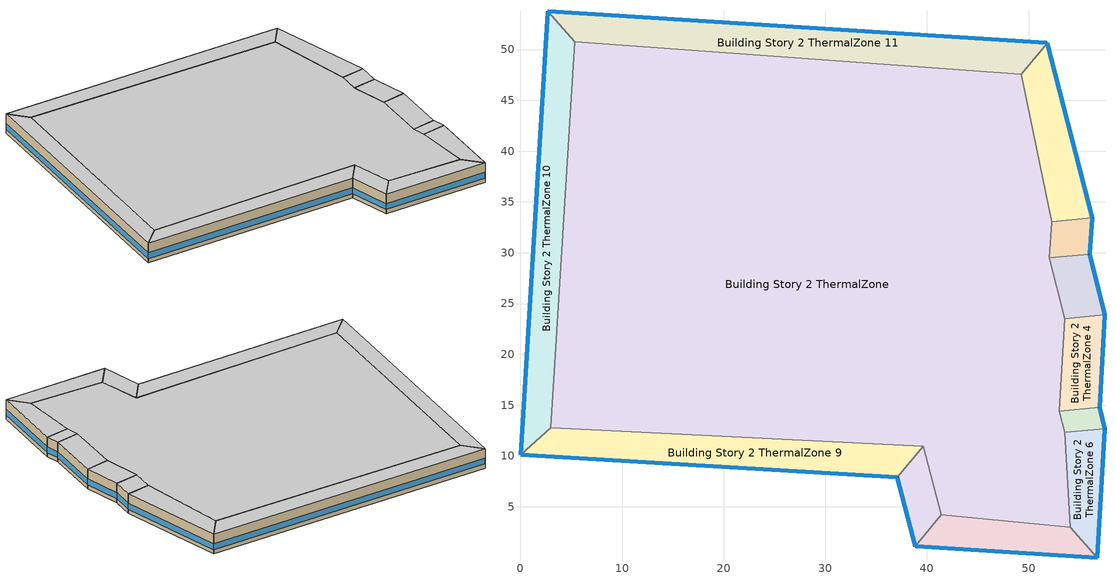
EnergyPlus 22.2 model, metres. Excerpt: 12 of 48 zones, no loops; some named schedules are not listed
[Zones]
Building Story 2 ThermalZone
 floor adiabatic (Typical Interior Ceiling): 49.28,47.56 52.29,33.07 52.03,29.52 53.54,23.5 53.04,14.41 53.54,12.31 54.12,2.99 41.4,4.2 39.64,10.97 2.99,12.76 5.33,50.75 z3.6
 wall adiabatic (Typical Interior Wall): 52.29,33.07 49.28,47.56 5.33,50.75 2.99,12.76 39.64,10.97 41.4,4.2 54.12,2.99 53.54,12.31 53.04,14.41 53.54,23.5 52.03,29.52 52.29,33.07 z3.6:7.2
 ceiling adiabatic (Typical Interior Floor): 5.33,50.75 2.99,12.76 39.64,10.97 41.4,4.2 54.12,2.99 53.54,12.31 53.04,14.41 53.54,23.5 52.03,29.52 52.29,33.07 49.28,47.56 z7.2
Building Story 2 ThermalZone 1
 floor adiabatic (Typical Interior Ceiling): 51.83,50.64 56.27,33.43 52.29,33.07 49.28,47.56 z3.6
 wall outside (Typical Insulated Steel Framed Exterior Wall R-12.99): 56.27,33.43 51.83,50.64 z3.6:7.2
 wall adiabatic (Typical Interior Wall): 51.83,50.64 49.28,47.56 52.29,33.07 56.27,33.43 z3.6:7.2
 window (U 0.55 SHGC 0.25): 56.26,33.45 51.84,50.62 z4.36:5.45
 ceiling adiabatic (Typical Interior Floor): 49.28,47.56 52.29,33.07 56.27,33.43 51.83,50.64 z7.2
Building Story 2 ThermalZone 10
 floor adiabatic (Typical Interior Floor): 0,10.11 2.68,53.75 5.33,50.75 2.99,12.76 z3.6
 wall outside (Typical Insulated Steel Framed Exterior Wall R-12.99): 2.68,53.75 0,10.11 z3.6:7.2
 wall adiabatic (Typical Interior Wall): 0,10.11 2.99,12.76 5.33,50.75 2.68,53.75 z3.6:7.2
 window (U 0.55 SHGC 0.25): 2.68,53.73 0,10.13 z4.36:5.44
 ceiling adiabatic (Typical Interior Ceiling): 2.99,12.76 5.33,50.75 2.68,53.75 0,10.11 z7.2
Building Story 2 ThermalZone 11
 floor adiabatic (Typical Interior Floor): 2.68,53.75 51.83,50.64 49.28,47.56 5.33,50.75 z3.6
 wall outside (Typical Insulated Steel Framed Exterior Wall R-12.99): 51.83,50.64 2.68,53.75 z3.6:7.2
 wall adiabatic (Typical Interior Wall): 2.68,53.75 5.33,50.75 49.28,47.56 51.83,50.64 z3.6:7.2
 window (U 0.55 SHGC 0.25): 51.81,50.65 2.7,53.75 z4.36:5.44
 ceiling adiabatic (Typical Interior Ceiling): 5.33,50.75 49.28,47.56 51.83,50.64 2.68,53.75 z7.2
Building Story 2 ThermalZone 2
 floor adiabatic (Typical Interior Ceiling): 56.27,33.43 56.02,29.88 52.03,29.52 52.29,33.07 z3.6
 wall outside (Typical Insulated Steel Framed Exterior Wall R-12.99): 56.02,29.88 56.27,33.43 z3.6:7.2
 wall adiabatic (Typical Interior Wall): 56.27,33.43 52.29,33.07 52.03,29.52 56.02,29.88 z3.6:7.2
 window (U 0.55 SHGC 0.25): 56.02,29.9 56.27,33.4 z4.36:5.46
 ceiling adiabatic (Typical Interior Ceiling): 52.29,33.07 52.03,29.52 56.02,29.88 56.27,33.43 z7.2
Building Story 2 ThermalZone 3
 floor adiabatic (Typical Interior Floor): 56.02,29.88 57.53,23.88 53.54,23.5 52.03,29.52 z3.6
 wall outside (Typical Insulated Steel Framed Exterior Wall R-12.99): 57.53,23.88 56.02,29.88 z3.6:7.2
 wall adiabatic (Typical Interior Wall): 56.02,29.88 52.03,29.52 53.54,23.5 57.53,23.88 z3.6:7.2
 window (U 0.55 SHGC 0.25): 57.52,23.9 56.03,29.85 z4.36:5.45
 ceiling adiabatic (Typical Interior Ceiling): 52.03,29.52 53.54,23.5 57.53,23.88 56.02,29.88 z7.2
Building Story 2 ThermalZone 4
 floor adiabatic (Typical Interior Floor): 57.53,23.88 57.02,14.77 53.04,14.41 53.54,23.5 z3.6
 wall outside (Typical Insulated Steel Framed Exterior Wall R-12.99): 57.02,14.77 57.53,23.88 z3.6:7.2
 wall adiabatic (Typical Interior Wall): 57.53,23.88 53.54,23.5 53.04,14.41 57.02,14.77 z3.6:7.2
 window (U 0.55 SHGC 0.25): 57.03,14.8 57.52,23.85 z4.36:5.45
 ceiling adiabatic (Typical Interior Ceiling): 53.54,23.5 53.04,14.41 57.02,14.77 57.53,23.88 z7.2
Building Story 2 ThermalZone 5
 floor adiabatic (Typical Interior Floor): 57.02,14.77 57.53,12.66 53.54,12.31 53.04,14.41 z3.6
 wall outside (Typical Insulated Steel Framed Exterior Wall R-12.99): 57.53,12.66 57.02,14.77 z3.6:7.2
 wall adiabatic (Typical Interior Wall): 57.02,14.77 53.04,14.41 53.54,12.31 57.53,12.66 z3.6:7.2
 window (U 0.55 SHGC 0.25): 57.52,12.69 57.03,14.75 z4.36:5.47
 ceiling adiabatic (Typical Interior Ceiling): 53.04,14.41 53.54,12.31 57.53,12.66 57.02,14.77 z7.2
Building Story 2 ThermalZone 6
 floor adiabatic (Typical Interior Floor): 57.53,12.66 56.77,0 54.12,2.99 53.54,12.31 z3.6
 wall outside (Typical Insulated Steel Framed Exterior Wall R-12.99): 56.77,0 57.53,12.66 z3.6:7.2
 wall adiabatic (Typical Interior Wall): 57.53,12.66 53.54,12.31 54.12,2.99 56.77,0 z3.6:7.2
 window (U 0.55 SHGC 0.25): 56.77,0.03 57.52,12.64 z4.36:5.45
 ceiling adiabatic (Typical Interior Ceiling): 53.54,12.31 54.12,2.99 56.77,0 57.53,12.66 z7.2
Building Story 2 ThermalZone 7
 floor adiabatic (Typical Interior Floor): 56.77,0 38.85,1.11 41.4,4.2 54.12,2.99 z3.6
 wall outside (Typical Insulated Steel Framed Exterior Wall R-12.99): 38.85,1.11 56.77,0 z3.6:7.2
 wall adiabatic (Typical Interior Wall): 56.77,0 54.12,2.99 41.4,4.2 38.85,1.11 z3.6:7.2
 window (U 0.55 SHGC 0.25): 38.88,1.11 56.75,0 z4.36:5.45
 ceiling adiabatic (Typical Interior Ceiling): 54.12,2.99 41.4,4.2 38.85,1.11 56.77,0 z7.2
Building Story 2 ThermalZone 8
 floor adiabatic (Typical Interior Floor): 38.85,1.11 37.09,7.89 39.64,10.97 41.4,4.2 z3.6
 wall outside (Typical Insulated Steel Framed Exterior Wall R-12.99): 37.09,7.89 38.85,1.11 z3.6:7.2
 wall adiabatic (Typical Interior Wall): 38.85,1.11 41.4,4.2 39.64,10.97 37.09,7.89 z3.6:7.2
 window (U 0.55 SHGC 0.25): 37.1,7.86 38.85,1.14 z4.36:5.45
 ceiling adiabatic (Typical Interior Ceiling): 41.4,4.2 39.64,10.97 37.09,7.89 38.85,1.11 z7.2
Building Story 2 ThermalZone 9
 floor adiabatic (Typical Interior Floor): 37.09,7.89 0,10.11 2.99,12.76 39.64,10.97 z3.6
 wall outside (Typical Insulated Steel Framed Exterior Wall R-12.99): 0,10.11 37.09,7.89 z3.6:7.2
 wall adiabatic (Typical Interior Wall): 37.09,7.89 39.64,10.97 2.99,12.76 0,10.11 z3.6:7.2
 window (U 0.55 SHGC 0.25): 0.03,10.1 37.07,7.89 z4.36:5.44
 ceiling adiabatic (Typical Interior Ceiling): 39.64,10.97 2.99,12.76 0,10.11 37.09,7.89 z7.2
[Building]
bld_2: Terrain=City
[Site:Location]
Jack Northrop Fld H_CA_USA: Latitude {deg}=41.313; Longitude {deg}=-105.585; Time Zone {hr}=-8; Elevation {m}=21
[Site:GroundTemperature:FCfactorMethod]
January Ground Temperature {C}=18.8; February Ground Temperature {C}=14.3; March Ground Temperature {C}=13.6; April Ground Temperature {C}=13.2; May Ground Temperature {C}=13.3; June Ground Temperature {C}=12.6; July Ground Temperature {C}=15.3; August Ground Temperature {C}=15.6; September Ground Temperature {C}=17.7; October Ground Temperature {C}=19.4; November Ground Temperature {C}=19.7; December Ground Temperature {C}=18.5
[Site:WaterMainsTemperature]
Calculation Method=Correlation; Annual Average Outdoor Air Temperature {C}=8.96667; Maximum Difference In Monthly Average Outdoor Air Temperatures {deltaC}=26.2
[SizingPeriod:DesignDay] Day of Month=21; Dry-Bulb Temperature Range Modifier Type=DefaultMultipliers; Humidity Condition Type=Wetbulb; Barometric Pressure {Pa}=98769; Rain Indicator=No; Snow Indicator=No; Daylight Saving Time Indicator=No; Begin Environment Reset Mode=FullResetAtBeginEnvironment
Name | Month | Day Type | Maximum Dry-Bulb Temperature {C} | Daily Dry-Bulb Temperature Range {deltaC} | Wetbulb or DewPoint at Maximum Dry-Bulb {C} | Wind Speed {m/s} | Wind Direction {deg} | Solar Model Indicator | ASHRAE Clear Sky Optical Depth for Beam Irradiance (taub) | ASHRAE Clear Sky Optical Depth for Diffuse Irradiance (taud) | Sky Clearness
Buffalo Niagara Intl Ap Ann Clg .4% Condns DB=>MWB 1 | 7 | SummerDesignDay | 30.3 | 9.3 | 21.8 | 5.7 | 240 | ASHRAETau | 0.462 | 2.001
Buffalo Niagara Intl Ap Ann Clg .4% Condns WB=>MDB 1 | 7 | SummerDesignDay | 27.8 | 9.3 | 23.8 | 5.7 | 240 | ASHRAETau | 0.462 | 2.001
Buffalo Niagara Intl Ap Ann Htg 99.6% Condns DB 1 | 1 | WinterDesignDay | -16.3 | 0 | -16.3 | 5.1 | 270 | ASHRAEClearSky |  |  | 0
[Material] Thermal Absorptance=0.9; Solar Absorptance=0.7
Name | Roughness | Thickness {m} | Conductivity {W/m-K} | Density {kg/m3} | Specific Heat {J/kg-K} | Visible Absorptance
100mm Normalweight concrete floor | MediumRough | 0.1016 | 2.31045 | 2322 | 832.557 | 0.7
25mm Stucco | Smooth | 0.0254 | 0.72 | 1856 | 840 | 0.7
5/8 in. Gypsum Board | MediumSmooth | 0.0159 | 0.16 | 800 | 1090 | 0.7
G01 13mm gypsum board | Smooth | 0.0127 | 0.160031 | 800.001 | 1090.73 | 0.5
Std Wood 6inch 1; Std Wood 6inch 2 | MediumSmooth | 0.15 | 0.12 | 540 | 1210 | 0.7
[Material:NoMass] Roughness=Smooth; Thermal Absorptance=0.9; Solar Absorptance=0.7
Name | Thermal Resistance {m2-K/W} | Visible Absorptance
CP02 CARPET PAD | 0.21648 | 0.8
Typical Insulation R-10.81 | 1.90342 | 0.7
[WindowMaterial:Gas]
Gap_1_W_0_0032: Gas Type=Air; Thickness {m}=0.0032
[WindowMaterial:Glazing] Optical Data Type=SpectralAverage; Infrared Transmittance at Normal Incidence=0; Back Side Infrared Hemispherical Emissivity=0.84; Conductivity {W/m-K}=1; Dirt Correction Factor for Solar and Visible Transmittance=1; Solar Diffusing=No
Name | Thickness {m} | Solar Transmittance at Normal Incidence | Front Side Solar Reflectance at Normal Incidence | Back Side Solar Reflectance at Normal Incidence | Visible Transmittance at Normal Incidence | Front Side Visible Reflectance at Normal Incidence | Back Side Visible Reflectance at Normal Incidence | Front Side Infrared Hemispherical Emissivity
Glass_2022F_LayerAvg | 0.0039 | 0.355897 | 0.394095 | 0.265645 | 0.677694 | 0.042734 | 0.05547 | 0.046
Glass_2175_LayerAvg | 0.0086 | 0.167758 | 0.217606 | 0.437978 | 0.416044 | 0.078729 | 0.10654 | 0.84
[Construction]
InteriorFurnishings 1: Std Wood 6inch 1
InteriorFurnishings 2: Std Wood 6inch 2
Typical Insulated Steel Framed Exterior Wall R-12.99: 25mm Stucco, 5/8 in. Gypsum Board, Typical Insulation R-10.81, 5/8 in. Gypsum Board
Typical Interior Ceiling: CP02 CARPET PAD, 100mm Normalweight concrete floor
Typical Interior Floor: 100mm Normalweight concrete floor, CP02 CARPET PAD
Typical Interior Wall: G01 13mm gypsum board, G01 13mm gypsum board
U 0.55 SHGC 0.25: Glass_2175_LayerAvg, Gap_1_W_0_0032, Glass_2022F_LayerAvg
[Zone] Multiplier=1; Part of Total Floor Area=Yes
Building Story 2 ThermalZone; Building Story 2 ThermalZone 1; Building Story 2 ThermalZone 10; Building Story 2 ThermalZone 11; Building Story 2 ThermalZone 2; Building Story 2 ThermalZone 3; Building Story 2 ThermalZone 4; Building Story 2 ThermalZone 5; Building Story 2 ThermalZone 6; Building Story 2 ThermalZone 7; Building Story 2 ThermalZone 8; Building Story 2 ThermalZone 9
[Space] Space Type=Story Mid Blended Space Type
Name | Zone
Building Story 2 Space | Building Story 2 ThermalZone
Building Story 2 Space 1 | Building Story 2 ThermalZone 1
Building Story 2 Space 10 | Building Story 2 ThermalZone 10
Building Story 2 Space 11 | Building Story 2 ThermalZone 11
Building Story 2 Space 2 | Building Story 2 ThermalZone 2
Building Story 2 Space 3 | Building Story 2 ThermalZone 3
Building Story 2 Space 4 | Building Story 2 ThermalZone 4
Building Story 2 Space 5 | Building Story 2 ThermalZone 5
Building Story 2 Space 6 | Building Story 2 ThermalZone 6
Building Story 2 Space 7 | Building Story 2 ThermalZone 7
Building Story 2 Space 8 | Building Story 2 ThermalZone 8
Building Story 2 Space 9 | Building Story 2 ThermalZone 9
[SpaceList]
Story Mid Blended Space Type: Building Story 2 Space 11, Building Story 2 Space, Building Story 2 Space 1, Building Story 2 Space 2, Building Story 2 Space 3, Building Story 2 Space 5, Building Story 2 Space 4, Building Story 2 Space 6, Building Story 2 Space 7, Building Story 2 Space 8, Building Story 2 Space 9, Building Story 2 Space 10
[InternalMass]
Name | Construction | Zone or ZoneList | Space or SpaceList | Surface Area {m2}
Building Story 2 Space 11 SecondarySchool Classroom A  - Story Mid Mass; Building Story 2 Space 11 SecondarySchool Classroom C  - Story Mid Mass | InteriorFurnishings 1 | Building Story 2 ThermalZone 11 | Building Story 2 Space 11 | 60.3649
Building Story 2 Space SecondarySchool Classroom A  - Story Mid Mass; Building Story 2 Space SecondarySchool Classroom C  - Story Mid Mass | InteriorFurnishings 1 | Building Story 2 ThermalZone | Building Story 2 Space | 809.228
Building Story 2 Space 1 SecondarySchool Classroom A  - Story Mid Mass; Building Story 2 Space 1 SecondarySchool Classroom C  - Story Mid Mass | InteriorFurnishings 1 | Building Story 2 ThermalZone 1 | Building Story 2 Space 1 | 24.8406
Building Story 2 Space 2 SecondarySchool Classroom A  - Story Mid Mass; Building Story 2 Space 2 SecondarySchool Classroom C  - Story Mid Mass | InteriorFurnishings 1 | Building Story 2 ThermalZone 2 | Building Story 2 Space 2 | 5.99536
Building Story 2 Space 3 SecondarySchool Classroom A  - Story Mid Mass; Building Story 2 Space 3 SecondarySchool Classroom C  - Story Mid Mass | InteriorFurnishings 1 | Building Story 2 ThermalZone 3 | Building Story 2 Space 3 | 10.4591
Building Story 2 Space 5 SecondarySchool Classroom A  - Story Mid Mass; Building Story 2 Space 5 SecondarySchool Classroom C  - Story Mid Mass | InteriorFurnishings 1 | Building Story 2 ThermalZone 5 | Building Story 2 Space 5 | 3.65718
Building Story 2 Space 4 SecondarySchool Classroom A  - Story Mid Mass; Building Story 2 Space 4 SecondarySchool Classroom C  - Story Mid Mass | InteriorFurnishings 1 | Building Story 2 ThermalZone 4 | Building Story 2 Space 4 | 15.3829
Building Story 2 Space 6 SecondarySchool Classroom A  - Story Mid Mass; Building Story 2 Space 6 SecondarySchool Classroom C  - Story Mid Mass | InteriorFurnishings 1 | Building Story 2 ThermalZone 6 | Building Story 2 Space 6 | 15.6153
Building Story 2 Space 7 SecondarySchool Classroom A  - Story Mid Mass; Building Story 2 Space 7 SecondarySchool Classroom C  - Story Mid Mass | InteriorFurnishings 1 | Building Story 2 ThermalZone 7 | Building Story 2 Space 7 | 19.8603
Building Story 2 Space 8 SecondarySchool Classroom A  - Story Mid Mass; Building Story 2 Space 8 SecondarySchool Classroom C  - Story Mid Mass | InteriorFurnishings 1 | Building Story 2 ThermalZone 8 | Building Story 2 Space 8 | 9.67434
Building Story 2 Space 9 SecondarySchool Classroom A  - Story Mid Mass; Building Story 2 Space 9 SecondarySchool Classroom C  - Story Mid Mass | InteriorFurnishings 1 | Building Story 2 ThermalZone 9 | Building Story 2 Space 9 | 47.5441
Building Story 2 Space 10 SecondarySchool Classroom A  - Story Mid Mass; Building Story 2 Space 10 SecondarySchool Classroom C  - Story Mid Mass | InteriorFurnishings 1 | Building Story 2 ThermalZone 10 | Building Story 2 Space 10 | 49.3373
Building Story 2 Space 11 SecondarySchool Classroom A end_a - Story Mid Mass; Building Story 2 Space 11 SecondarySchool Classroom C end_a - Story Mid Mass | InteriorFurnishings 1 | Building Story 2 ThermalZone 11 | Building Story 2 Space 11 | 6.1784
Building Story 2 Space SecondarySchool Classroom A end_a - Story Mid Mass; Building Story 2 Space SecondarySchool Classroom C end_a - Story Mid Mass | InteriorFurnishings 1 | Building Story 2 ThermalZone | Building Story 2 Space | 82.8252
Building Story 2 Space 1 SecondarySchool Classroom A end_a - Story Mid Mass; Building Story 2 Space 1 SecondarySchool Classroom C end_a - Story Mid Mass | InteriorFurnishings 1 | Building Story 2 ThermalZone 1 | Building Story 2 Space 1 | 2.54245
Building Story 2 Space 2 SecondarySchool Classroom A end_a - Story Mid Mass; Building Story 2 Space 2 SecondarySchool Classroom C end_a - Story Mid Mass | InteriorFurnishings 1 | Building Story 2 ThermalZone 2 | Building Story 2 Space 2 | 0.61363
Building Story 2 Space 3 SecondarySchool Classroom A end_a - Story Mid Mass; Building Story 2 Space 3 SecondarySchool Classroom C end_a - Story Mid Mass | InteriorFurnishings 1 | Building Story 2 ThermalZone 3 | Building Story 2 Space 3 | 1.0705
Building Story 2 Space 5 SecondarySchool Classroom A end_a - Story Mid Mass; Building Story 2 Space 5 SecondarySchool Classroom C end_a - Story Mid Mass | InteriorFurnishings 1 | Building Story 2 ThermalZone 5 | Building Story 2 Space 5 | 0.374316
Building Story 2 Space 4 SecondarySchool Classroom A end_a - Story Mid Mass; Building Story 2 Space 4 SecondarySchool Classroom C end_a - Story Mid Mass | InteriorFurnishings 1 | Building Story 2 ThermalZone 4 | Building Story 2 Space 4 | 1.57446
Building Story 2 Space 6 SecondarySchool Classroom A end_a - Story Mid Mass; Building Story 2 Space 6 SecondarySchool Classroom C end_a - Story Mid Mass | InteriorFurnishings 1 | Building Story 2 ThermalZone 6 | Building Story 2 Space 6 | 1.59824
Building Story 2 Space 7 SecondarySchool Classroom A end_a - Story Mid Mass; Building Story 2 Space 7 SecondarySchool Classroom C end_a - Story Mid Mass | InteriorFurnishings 1 | Building Story 2 ThermalZone 7 | Building Story 2 Space 7 | 2.03272
Building Story 2 Space 8 SecondarySchool Classroom A end_a - Story Mid Mass; Building Story 2 Space 8 SecondarySchool Classroom C end_a - Story Mid Mass | InteriorFurnishings 1 | Building Story 2 ThermalZone 8 | Building Story 2 Space 8 | 0.990178
Building Story 2 Space 9 SecondarySchool Classroom A end_a - Story Mid Mass; Building Story 2 Space 9 SecondarySchool Classroom C end_a - Story Mid Mass | InteriorFurnishings 1 | Building Story 2 ThermalZone 9 | Building Story 2 Space 9 | 4.86618
Building Story 2 Space 10 SecondarySchool Classroom A end_a - Story Mid Mass; Building Story 2 Space 10 SecondarySchool Classroom C end_a - Story Mid Mass | InteriorFurnishings 1 | Building Story 2 ThermalZone 10 | Building Story 2 Space 10 | 5.04971
Building Story 2 Space 11 SecondarySchool Corridor B  - Story Mid Mass | InteriorFurnishings 1 | Building Story 2 ThermalZone 11 | Building Story 2 Space 11 | 85.1182
Building Story 2 Space SecondarySchool Corridor B  - Story Mid Mass | InteriorFurnishings 1 | Building Story 2 ThermalZone | Building Story 2 Space | 1141.06
Building Story 2 Space 1 SecondarySchool Corridor B  - Story Mid Mass | InteriorFurnishings 1 | Building Story 2 ThermalZone 1 | Building Story 2 Space 1 | 35.0267
Building Story 2 Space 2 SecondarySchool Corridor B  - Story Mid Mass | InteriorFurnishings 1 | Building Story 2 ThermalZone 2 | Building Story 2 Space 2 | 8.45383
Building Story 2 Space 3 SecondarySchool Corridor B  - Story Mid Mass | InteriorFurnishings 1 | Building Story 2 ThermalZone 3 | Building Story 2 Space 3 | 14.748
Building Story 2 Space 5 SecondarySchool Corridor B  - Story Mid Mass | InteriorFurnishings 1 | Building Story 2 ThermalZone 5 | Building Story 2 Space 5 | 5.15685
Building Story 2 Space 4 SecondarySchool Corridor B  - Story Mid Mass | InteriorFurnishings 1 | Building Story 2 ThermalZone 4 | Building Story 2 Space 4 | 21.6909
Building Story 2 Space 6 SecondarySchool Corridor B  - Story Mid Mass | InteriorFurnishings 1 | Building Story 2 ThermalZone 6 | Building Story 2 Space 6 | 22.0186
Building Story 2 Space 7 SecondarySchool Corridor B  - Story Mid Mass | InteriorFurnishings 1 | Building Story 2 ThermalZone 7 | Building Story 2 Space 7 | 28.0042
Building Story 2 Space 8 SecondarySchool Corridor B  - Story Mid Mass | InteriorFurnishings 1 | Building Story 2 ThermalZone 8 | Building Story 2 Space 8 | 13.6414
Building Story 2 Space 9 SecondarySchool Corridor B  - Story Mid Mass | InteriorFurnishings 1 | Building Story 2 ThermalZone 9 | Building Story 2 Space 9 | 67.0401
Building Story 2 Space 10 SecondarySchool Corridor B  - Story Mid Mass | InteriorFurnishings 1 | Building Story 2 ThermalZone 10 | Building Story 2 Space 10 | 69.5686
Building Story 2 Space 11 SecondarySchool Corridor B end_a - Story Mid Mass | InteriorFurnishings 1 | Building Story 2 ThermalZone 11 | Building Story 2 Space 11 | 8.71193
Building Story 2 Space SecondarySchool Corridor B end_a - Story Mid Mass | InteriorFurnishings 1 | Building Story 2 ThermalZone | Building Story 2 Space | 116.789
Building Story 2 Space 1 SecondarySchool Corridor B end_a - Story Mid Mass | InteriorFurnishings 1 | Building Story 2 ThermalZone 1 | Building Story 2 Space 1 | 3.58502
Building Story 2 Space 2 SecondarySchool Corridor B end_a - Story Mid Mass | InteriorFurnishings 1 | Building Story 2 ThermalZone 2 | Building Story 2 Space 2 | 0.865257
Building Story 2 Space 3 SecondarySchool Corridor B end_a - Story Mid Mass | InteriorFurnishings 1 | Building Story 2 ThermalZone 3 | Building Story 2 Space 3 | 1.50947
Building Story 2 Space 5 SecondarySchool Corridor B end_a - Story Mid Mass | InteriorFurnishings 1 | Building Story 2 ThermalZone 5 | Building Story 2 Space 5 | 0.527809
Building Story 2 Space 4 SecondarySchool Corridor B end_a - Story Mid Mass | InteriorFurnishings 1 | Building Story 2 ThermalZone 4 | Building Story 2 Space 4 | 2.22008
Building Story 2 Space 6 SecondarySchool Corridor B end_a - Story Mid Mass | InteriorFurnishings 1 | Building Story 2 ThermalZone 6 | Building Story 2 Space 6 | 2.25362
Building Story 2 Space 7 SecondarySchool Corridor B end_a - Story Mid Mass | InteriorFurnishings 1 | Building Story 2 ThermalZone 7 | Building Story 2 Space 7 | 2.86626
Building Story 2 Space 8 SecondarySchool Corridor B end_a - Story Mid Mass | InteriorFurnishings 1 | Building Story 2 ThermalZone 8 | Building Story 2 Space 8 | 1.39621
Building Story 2 Space 9 SecondarySchool Corridor B end_a - Story Mid Mass | InteriorFurnishings 1 | Building Story 2 ThermalZone 9 | Building Story 2 Space 9 | 6.86162
Building Story 2 Space 10 SecondarySchool Corridor B end_a - Story Mid Mass | InteriorFurnishings 1 | Building Story 2 ThermalZone 10 | Building Story 2 Space 10 | 7.12041
Building Story 2 Space 11 SecondarySchool Gym A  - Story Mid Mass; Building Story 2 Space 11 SecondarySchool Gym C  - Story Mid Mass | InteriorFurnishings 1 | Building Story 2 ThermalZone 11 | Building Story 2 Space 11 | 3.89307
Building Story 2 Space SecondarySchool Gym A  - Story Mid Mass; Building Story 2 Space SecondarySchool Gym C  - Story Mid Mass | InteriorFurnishings 1 | Building Story 2 ThermalZone | Building Story 2 Space | 52.1889
Building Story 2 Space 1 SecondarySchool Gym A  - Story Mid Mass; Building Story 2 Space 1 SecondarySchool Gym C  - Story Mid Mass | InteriorFurnishings 1 | Building Story 2 ThermalZone 1 | Building Story 2 Space 1 | 1.60202
Building Story 2 Space 2 SecondarySchool Gym A  - Story Mid Mass; Building Story 2 Space 2 SecondarySchool Gym C  - Story Mid Mass | InteriorFurnishings 1 | Building Story 2 ThermalZone 2 | Building Story 2 Space 2 | 0.386654
Building Story 2 Space 3 SecondarySchool Gym A  - Story Mid Mass; Building Story 2 Space 3 SecondarySchool Gym C  - Story Mid Mass | InteriorFurnishings 1 | Building Story 2 ThermalZone 3 | Building Story 2 Space 3 | 0.674531
Building Story 2 Space 5 SecondarySchool Gym A  - Story Mid Mass; Building Story 2 Space 5 SecondarySchool Gym C  - Story Mid Mass | InteriorFurnishings 1 | Building Story 2 ThermalZone 5 | Building Story 2 Space 5 | 0.23586
Building Story 2 Space 4 SecondarySchool Gym A  - Story Mid Mass; Building Story 2 Space 4 SecondarySchool Gym C  - Story Mid Mass | InteriorFurnishings 1 | Building Story 2 ThermalZone 4 | Building Story 2 Space 4 | 0.99208
Building Story 2 Space 6 SecondarySchool Gym A  - Story Mid Mass; Building Story 2 Space 6 SecondarySchool Gym C  - Story Mid Mass | InteriorFurnishings 1 | Building Story 2 ThermalZone 6 | Building Story 2 Space 6 | 1.00707
Building Story 2 Space 7 SecondarySchool Gym A  - Story Mid Mass; Building Story 2 Space 7 SecondarySchool Gym C  - Story Mid Mass | InteriorFurnishings 1 | Building Story 2 ThermalZone 7 | Building Story 2 Space 7 | 1.28083
Building Story 2 Space 8 SecondarySchool Gym A  - Story Mid Mass; Building Story 2 Space 8 SecondarySchool Gym C  - Story Mid Mass | InteriorFurnishings 1 | Building Story 2 ThermalZone 8 | Building Story 2 Space 8 | 0.62392
Building Story 2 Space 9 SecondarySchool Gym A  - Story Mid Mass; Building Story 2 Space 9 SecondarySchool Gym C  - Story Mid Mass | InteriorFurnishings 1 | Building Story 2 ThermalZone 9 | Building Story 2 Space 9 | 3.06623
Building Story 2 Space 10 SecondarySchool Gym A  - Story Mid Mass; Building Story 2 Space 10 SecondarySchool Gym C  - Story Mid Mass | InteriorFurnishings 1 | Building Story 2 ThermalZone 10 | Building Story 2 Space 10 | 3.18187
Building Story 2 Space 11 SecondarySchool Gym A end_b - Story Mid Mass; Building Story 2 Space 11 SecondarySchool Gym C end_b - Story Mid Mass | InteriorFurnishings 1 | Building Story 2 ThermalZone 11 | Building Story 2 Space 11 | 2.35423
Building Story 2 Space SecondarySchool Gym A end_b - Story Mid Mass; Building Story 2 Space SecondarySchool Gym C end_b - Story Mid Mass | InteriorFurnishings 1 | Building Story 2 ThermalZone | Building Story 2 Space | 31.5599
Building Story 2 Space 1 SecondarySchool Gym A end_b - Story Mid Mass; Building Story 2 Space 1 SecondarySchool Gym C end_b - Story Mid Mass | InteriorFurnishings 1 | Building Story 2 ThermalZone 1 | Building Story 2 Space 1 | 0.968782
Building Story 2 Space 2 SecondarySchool Gym A end_b - Story Mid Mass; Building Story 2 Space 2 SecondarySchool Gym C end_b - Story Mid Mass | InteriorFurnishings 1 | Building Story 2 ThermalZone 2 | Building Story 2 Space 2 | 0.233819
Building Story 2 Space 3 SecondarySchool Gym A end_b - Story Mid Mass; Building Story 2 Space 3 SecondarySchool Gym C end_b - Story Mid Mass | InteriorFurnishings 1 | Building Story 2 ThermalZone 3 | Building Story 2 Space 3 | 0.407905
Building Story 2 Space 5 SecondarySchool Gym A end_b - Story Mid Mass; Building Story 2 Space 5 SecondarySchool Gym C end_b - Story Mid Mass | InteriorFurnishings 1 | Building Story 2 ThermalZone 5 | Building Story 2 Space 5 | 0.14263
Building Story 2 Space 4 SecondarySchool Gym A end_b - Story Mid Mass; Building Story 2 Space 4 SecondarySchool Gym C end_b - Story Mid Mass | InteriorFurnishings 1 | Building Story 2 ThermalZone 4 | Building Story 2 Space 4 | 0.599934
Building Story 2 Space 6 SecondarySchool Gym A end_b - Story Mid Mass; Building Story 2 Space 6 SecondarySchool Gym C end_b - Story Mid Mass | InteriorFurnishings 1 | Building Story 2 ThermalZone 6 | Building Story 2 Space 6 | 0.608997
Building Story 2 Space 7 SecondarySchool Gym A end_b - Story Mid Mass; Building Story 2 Space 7 SecondarySchool Gym C end_b - Story Mid Mass | InteriorFurnishings 1 | Building Story 2 ThermalZone 7 | Building Story 2 Space 7 | 0.774551
Building Story 2 Space 8 SecondarySchool Gym A end_b - Story Mid Mass; Building Story 2 Space 8 SecondarySchool Gym C end_b - Story Mid Mass | InteriorFurnishings 1 | Building Story 2 ThermalZone 8 | Building Story 2 Space 8 | 0.377299
Building Story 2 Space 9 SecondarySchool Gym A end_b - Story Mid Mass; Building Story 2 Space 9 SecondarySchool Gym C end_b - Story Mid Mass | InteriorFurnishings 1 | Building Story 2 ThermalZone 9 | Building Story 2 Space 9 | 1.85422
Building Story 2 Space 10 SecondarySchool Gym A end_b - Story Mid Mass; Building Story 2 Space 10 SecondarySchool Gym C end_b - Story Mid Mass | InteriorFurnishings 1 | Building Story 2 ThermalZone 10 | Building Story 2 Space 10 | 1.92415
Building Story 2 Space 11 SecondarySchool Gym B  - Story Mid Mass | InteriorFurnishings 1 | Building Story 2 ThermalZone 11 | Building Story 2 Space 11 | 27.0541
Building Story 2 Space SecondarySchool Gym B  - Story Mid Mass | InteriorFurnishings 1 | Building Story 2 ThermalZone | Building Story 2 Space | 362.677
Building Story 2 Space 1 SecondarySchool Gym B  - Story Mid Mass | InteriorFurnishings 1 | Building Story 2 ThermalZone 1 | Building Story 2 Space 1 | 11.133
Building Story 2 Space 2 SecondarySchool Gym B  - Story Mid Mass | InteriorFurnishings 1 | Building Story 2 ThermalZone 2 | Building Story 2 Space 2 | 2.68698
Building Story 2 Space 3 SecondarySchool Gym B  - Story Mid Mass | InteriorFurnishings 1 | Building Story 2 ThermalZone 3 | Building Story 2 Space 3 | 4.68752
Building Story 2 Space 5 SecondarySchool Gym B  - Story Mid Mass | InteriorFurnishings 1 | Building Story 2 ThermalZone 5 | Building Story 2 Space 5 | 1.63906
Building Story 2 Space 4 SecondarySchool Gym B  - Story Mid Mass | InteriorFurnishings 1 | Building Story 2 ThermalZone 4 | Building Story 2 Space 4 | 6.89426
Building Story 2 Space 6 SecondarySchool Gym B  - Story Mid Mass | InteriorFurnishings 1 | Building Story 2 ThermalZone 6 | Building Story 2 Space 6 | 6.99841
Building Story 2 Space 7 SecondarySchool Gym B  - Story Mid Mass | InteriorFurnishings 1 | Building Story 2 ThermalZone 7 | Building Story 2 Space 7 | 8.90091
Building Story 2 Space 8 SecondarySchool Gym B  - Story Mid Mass | InteriorFurnishings 1 | Building Story 2 ThermalZone 8 | Building Story 2 Space 8 | 4.33581
Building Story 2 Space 9 SecondarySchool Gym B  - Story Mid Mass | InteriorFurnishings 1 | Building Story 2 ThermalZone 9 | Building Story 2 Space 9 | 21.3081
Building Story 2 Space 10 SecondarySchool Gym B  - Story Mid Mass | InteriorFurnishings 1 | Building Story 2 ThermalZone 10 | Building Story 2 Space 10 | 22.1118
Building Story 2 Space 11 SecondarySchool Gym B end_b - Story Mid Mass | InteriorFurnishings 1 | Building Story 2 ThermalZone 11 | Building Story 2 Space 11 | 16.3603
Building Story 2 Space SecondarySchool Gym B end_b - Story Mid Mass | InteriorFurnishings 1 | Building Story 2 ThermalZone | Building Story 2 Space | 219.319
Building Story 2 Space 1 SecondarySchool Gym B end_b - Story Mid Mass | InteriorFurnishings 1 | Building Story 2 ThermalZone 1 | Building Story 2 Space 1 | 6.73236
Building Story 2 Space 2 SecondarySchool Gym B end_b - Story Mid Mass | InteriorFurnishings 1 | Building Story 2 ThermalZone 2 | Building Story 2 Space 2 | 1.62488
Building Story 2 Space 3 SecondarySchool Gym B end_b - Story Mid Mass | InteriorFurnishings 1 | Building Story 2 ThermalZone 3 | Building Story 2 Space 3 | 2.83466
Building Story 2 Space 5 SecondarySchool Gym B end_b - Story Mid Mass | InteriorFurnishings 1 | Building Story 2 ThermalZone 5 | Building Story 2 Space 5 | 0.99118
Building Story 2 Space 4 SecondarySchool Gym B end_b - Story Mid Mass | InteriorFurnishings 1 | Building Story 2 ThermalZone 4 | Building Story 2 Space 4 | 4.16912
Building Story 2 Space 6 SecondarySchool Gym B end_b - Story Mid Mass | InteriorFurnishings 1 | Building Story 2 ThermalZone 6 | Building Story 2 Space 6 | 4.23211
Building Story 2 Space 7 SecondarySchool Gym B end_b - Story Mid Mass | InteriorFurnishings 1 | Building Story 2 ThermalZone 7 | Building Story 2 Space 7 | 5.38259
Building Story 2 Space 8 SecondarySchool Gym B end_b - Story Mid Mass | InteriorFurnishings 1 | Building Story 2 ThermalZone 8 | Building Story 2 Space 8 | 2.62197
Building Story 2 Space 9 SecondarySchool Gym B end_b - Story Mid Mass | InteriorFurnishings 1 | Building Story 2 ThermalZone 9 | Building Story 2 Space 9 | 12.8855
Building Story 2 Space 10 SecondarySchool Gym B end_b - Story Mid Mass | InteriorFurnishings 1 | Building Story 2 ThermalZone 10 | Building Story 2 Space 10 | 13.3715
Building Story 2 Space Mass | InteriorFurnishings 2 | Building Story 2 ThermalZone | Building Story 2 Space | 3791.45
Building Story 2 Space 1 Mass | InteriorFurnishings 2 | Building Story 2 ThermalZone 1 | Building Story 2 Space 1 | 116.385
Building Story 2 Space 10 Mass | InteriorFurnishings 2 | Building Story 2 ThermalZone 10 | Building Story 2 Space 10 | 231.158
Building Story 2 Space 11 Mass | InteriorFurnishings 2 | Building Story 2 ThermalZone 11 | Building Story 2 Space 11 | 282.826
Building Story 2 Space 2 Mass | InteriorFurnishings 2 | Building Story 2 ThermalZone 2 | Building Story 2 Space 2 | 28.0899
Building Story 2 Space 3 Mass | InteriorFurnishings 2 | Building Story 2 ThermalZone 3 | Building Story 2 Space 3 | 49.0037
Building Story 2 Space 4 Mass | InteriorFurnishings 2 | Building Story 2 ThermalZone 4 | Building Story 2 Space 4 | 72.0731
Building Story 2 Space 5 Mass | InteriorFurnishings 2 | Building Story 2 ThermalZone 5 | Building Story 2 Space 5 | 17.1349
Building Story 2 Space 6 Mass | InteriorFurnishings 2 | Building Story 2 ThermalZone 6 | Building Story 2 Space 6 | 73.1619
Building Story 2 Space 7 Mass | InteriorFurnishings 2 | Building Story 2 ThermalZone 7 | Building Story 2 Space 7 | 93.0508
Building Story 2 Space 8 Mass | InteriorFurnishings 2 | Building Story 2 ThermalZone 8 | Building Story 2 Space 8 | 45.3269
Building Story 2 Space 9 Mass | InteriorFurnishings 2 | Building Story 2 ThermalZone 9 | Building Story 2 Space 9 | 222.757
[Lights] Zone or ZoneList or Space or SpaceList=Story Mid Blended Space Type; Design Level Calculation Method=Watts/Area; Return Air Fraction=0; Fraction Radiant=0.37; Fraction Visible=0.2; Fraction Replaceable=1
Name | Schedule | Watts per Zone Floor Area {W/m2}
SecondarySchool Classroom Lights 1 | SchoolSecondary BLDG_LIGHT_CLASSROOM_SCH_2013 | 6.28069
SecondarySchool Corridor Lights 1 | SchoolSecondary BLDG_LIGHT_CORRIDOR_SCH_2013 | 2.35688
SecondarySchool Gym Lights 2 | SchoolSecondary BLDG_LIGHT_GYM_SCH_2013 | 1.53202
[People] Zone or ZoneList or Space or SpaceList=Story Mid Blended Space Type; Number of People Calculation Method=People/Area; Fraction Radiant=0.3; Activity Level Schedule=SchoolSecondary ACTIVITY_SCH; Enable ASHRAE 55 Comfort Warnings=Yes; Mean Radiant Temperature Calculation Type=ZoneAveraged; Work Efficiency Schedule=Work Efficiency Schedule; Clothing Insulation Schedule=Clothing Schedule; Air Velocity Schedule=Air Velocity Schedule; Thermal Comfort Model 1 Type=Fanger
Name | Number of People Schedule | People per Floor Area {person/m2}
SecondarySchool Classroom People 1 | SchoolSecondary BLDG_OCC_SCH | 0.177277
SecondarySchool Gym People 2 | SchoolSecondary BLDG_OCC_SCH_Gym | 0.0638343
[ElectricEquipment] Zone or ZoneList or Space or SpaceList=Story Mid Blended Space Type; Schedule=SchoolSecondary BLDG_EQUIP_SCH_2013; Design Level Calculation Method=Watts/Area; Fraction Latent=0; Fraction Radiant=0.5; Fraction Lost=0
Name | Watts per Zone Floor Area {W/m2}
SecondarySchool Classroom Elec Equip 1 | 4.70545
SecondarySchool Corridor Elec Equip 1 | 1.32128
SecondarySchool Gym Elec Equip 2 | 0.978793
[ZoneInfiltration:DesignFlowRate] Zone or ZoneList or Space or SpaceList=Story Mid Blended Space Type; Schedule=Always On Discrete; Design Flow Rate Calculation Method=Flow/ExteriorArea; Constant Term Coefficient=0; Temperature Term Coefficient=0; Velocity Term Coefficient=0.224; Velocity Squared Term Coefficient=0
Name | Flow Rate per Exterior Surface Area {m3/s-m2}
SecondarySchool Classroom A  - Story Mid Infiltration; SecondarySchool Classroom C  - Story Mid Infiltration | 0.000124365
SecondarySchool Classroom A end_a - Story Mid Infiltration; SecondarySchool Classroom C end_a - Story Mid Infiltration | 4.61343e-05
SecondarySchool Corridor B end_a - Story Mid Infiltration | 4.71038e-05
SecondarySchool Gym A  - Story Mid Infiltration; SecondarySchool Gym C  - Story Mid Infiltration | 2.10491e-05
SecondarySchool Gym A end_b - Story Mid Infiltration; SecondarySchool Gym C end_b - Story Mid Infiltration | 2.54578e-05
SecondarySchool Gym B end_b - Story Mid Infiltration | 8.84569e-05
[Daylighting:Controls] Lighting Control Type=Stepped; Minimum Input Power Fraction for Continuous or ContinuousOff Dimming Control=0.3; Minimum Light Output Fraction for Continuous or ContinuousOff Dimming Control=0.2; Number of Stepped Control Steps=3; Probability Lighting will be Reset When Needed in Manual Stepped Control=1; Glare Calculation Azimuth Angle of View Direction Clockwise from Zone y-Axis {deg}=-0; Maximum Allowable Discomfort Glare Index=22; Illuminance Setpoint at Reference Point 1 {lux}=215; Illuminance Setpoint at Reference Point 2 {lux}=215
Name | Zone or Space | Glare Calculation Daylighting Reference Point | Daylighting Reference Point Name 1 | Fraction of Lights Controlled by Reference Point 1 | Daylighting Reference Point Name 2 | Fraction of Lights Controlled by Reference Point 2
Building Story 2 ThermalZone 1 DaylightingControls | Building Story 2 ThermalZone 1 | Building Story 2 Space 1 Daylt Sensor 1 | Building Story 2 Space 1 Daylt Sensor 1 | 0.538 | Building Story 2 Space 1 Daylt Sensor 2 | 0.45
Building Story 2 ThermalZone 10 DaylightingControls | Building Story 2 ThermalZone 10 | Building Story 2 Space 10 Daylt Sensor 1 | Building Story 2 Space 10 Daylt Sensor 1 | 0.668 | Building Story 2 Space 10 Daylt Sensor 2 | 0.331
Building Story 2 ThermalZone 11 DaylightingControls | Building Story 2 ThermalZone 11 | Building Story 2 Space 11 Daylt Sensor 1 | Building Story 2 Space 11 Daylt Sensor 1 | 0.621 | Building Story 2 Space 11 Daylt Sensor 2 | 0.378
Building Story 2 ThermalZone 4 DaylightingControls | Building Story 2 ThermalZone 4 | Building Story 2 Space 4 Daylt Sensor 1 | Building Story 2 Space 4 Daylt Sensor 1 | 0.467 | Building Story 2 Space 4 Daylt Sensor 2 | 0.467
Building Story 2 ThermalZone 6 DaylightingControls | Building Story 2 ThermalZone 6 | Building Story 2 Space 6 Daylt Sensor 1 | Building Story 2 Space 6 Daylt Sensor 1 | 0.587 | Building Story 2 Space 6 Daylt Sensor 2 | 0.405
Building Story 2 ThermalZone 7 DaylightingControls | Building Story 2 ThermalZone 7 | Building Story 2 Space 7 Daylt Sensor 1 | Building Story 2 Space 7 Daylt Sensor 1 | 0.649 | Building Story 2 Space 7 Daylt Sensor 2 | 0.35
Building Story 2 ThermalZone 9 DaylightingControls | Building Story 2 ThermalZone 9 | Building Story 2 Space 9 Daylt Sensor 1 | Building Story 2 Space 9 Daylt Sensor 1 | 0.61 | Building Story 2 Space 9 Daylt Sensor 2 | 0.377
[Exterior:Lights] Control Option=AstronomicalClock
Name | Schedule | Design Level {W}
Building Facades | Schedule Ruleset 1 | 1006.8
Main Entries | Schedule Ruleset 2 | 259.492
Other Doors | Schedule Ruleset 2 | 577.369
Parking Areas and Drives | Schedule Ruleset 2 | 10327
[Schedule:Week:Daily]
SchoolSecondary BLDG_LIGHT_CLASSROOM_SCH_2013 Week Rule - Jan1-Jan3: SchoolSecondary BLDG_LIGHT_CLASSROOM_SCH_2013 Wkdy Day, SchoolSecondary BLDG_LIGHT_CLASSROOM_SCH_2013 Wkdy Day, SchoolSecondary BLDG_LIGHT_CLASSROOM_SCH_2013 Wkdy Day, SchoolSecondary BLDG_LIGHT_CLASSROOM_SCH_2013 Wkdy Day, SchoolSecondary BLDG_LIGHT_CLASSROOM_SCH_2013 Wkdy Day, SchoolSecondary BLDG_LIGHT_CLASSROOM_SCH_2013 Wkdy Day, SchoolSecondary BLDG_LIGHT_CLASSROOM_SCH_2013 Wknd Day, SchoolSecondary BLDG_LIGHT_CLASSROOM_SCH_2013 Default, SchoolSecondary BLDG_LIGHT_CLASSROOM_SCH_2013 Summer Design Day, SchoolSecondary BLDG_LIGHT_CLASSROOM_SCH_2013 Winter Design Day, SchoolSecondary BLDG_LIGHT_CLASSROOM_SCH_2013 Default, SchoolSecondary BLDG_LIGHT_CLASSROOM_SCH_2013 Default
SchoolSecondary BLDG_LIGHT_CLASSROOM_SCH_2013 Week Rule - Jan4-Jun27: SchoolSecondary BLDG_LIGHT_CLASSROOM_SCH_2013 Wknd Day, SchoolSecondary BLDG_LIGHT_CLASSROOM_SCH_2013 Wkdy Day, SchoolSecondary BLDG_LIGHT_CLASSROOM_SCH_2013 Wkdy Day, SchoolSecondary BLDG_LIGHT_CLASSROOM_SCH_2013 Wkdy Day, SchoolSecondary BLDG_LIGHT_CLASSROOM_SCH_2013 Wkdy Day, SchoolSecondary BLDG_LIGHT_CLASSROOM_SCH_2013 Wkdy Day, SchoolSecondary BLDG_LIGHT_CLASSROOM_SCH_2013 Wknd Day, SchoolSecondary BLDG_LIGHT_CLASSROOM_SCH_2013 Default, SchoolSecondary BLDG_LIGHT_CLASSROOM_SCH_2013 Summer Design Day, SchoolSecondary BLDG_LIGHT_CLASSROOM_SCH_2013 Winter Design Day, SchoolSecondary BLDG_LIGHT_CLASSROOM_SCH_2013 Default, SchoolSecondary BLDG_LIGHT_CLASSROOM_SCH_2013 Default
SchoolSecondary BLDG_LIGHT_CLASSROOM_SCH_2013 Week Rule - Jun28-Jul4: SchoolSecondary BLDG_LIGHT_CLASSROOM_SCH_2013 Wknd Day, SchoolSecondary BLDG_LIGHT_CLASSROOM_SCH_2013 Wkdy Day, SchoolSecondary BLDG_LIGHT_CLASSROOM_SCH_2013 Wkdy Day, SchoolSecondary BLDG_LIGHT_CLASSROOM_SCH_2013 Wkdy Day 1, SchoolSecondary BLDG_LIGHT_CLASSROOM_SCH_2013 Wkdy Day 1, SchoolSecondary BLDG_LIGHT_CLASSROOM_SCH_2013 Wkdy Day 1, SchoolSecondary BLDG_LIGHT_CLASSROOM_SCH_2013 Wknd Day 1, SchoolSecondary BLDG_LIGHT_CLASSROOM_SCH_2013 Default, SchoolSecondary BLDG_LIGHT_CLASSROOM_SCH_2013 Summer Design Day, SchoolSecondary BLDG_LIGHT_CLASSROOM_SCH_2013 Winter Design Day, SchoolSecondary BLDG_LIGHT_CLASSROOM_SCH_2013 Default, SchoolSecondary BLDG_LIGHT_CLASSROOM_SCH_2013 Default
SchoolSecondary BLDG_LIGHT_CLASSROOM_SCH_2013 Week Rule - Jul5-Aug29: SchoolSecondary BLDG_LIGHT_CLASSROOM_SCH_2013 Wknd Day 1, SchoolSecondary BLDG_LIGHT_CLASSROOM_SCH_2013 Wkdy Day 1, SchoolSecondary BLDG_LIGHT_CLASSROOM_SCH_2013 Wkdy Day 1, SchoolSecondary BLDG_LIGHT_CLASSROOM_SCH_2013 Wkdy Day 1, SchoolSecondary BLDG_LIGHT_CLASSROOM_SCH_2013 Wkdy Day 1, SchoolSecondary BLDG_LIGHT_CLASSROOM_SCH_2013 Wkdy Day 1, SchoolSecondary BLDG_LIGHT_CLASSROOM_SCH_2013 Wknd Day 1, SchoolSecondary BLDG_LIGHT_CLASSROOM_SCH_2013 Default, SchoolSecondary BLDG_LIGHT_CLASSROOM_SCH_2013 Summer Design Day, SchoolSecondary BLDG_LIGHT_CLASSROOM_SCH_2013 Winter Design Day, SchoolSecondary BLDG_LIGHT_CLASSROOM_SCH_2013 Default, SchoolSecondary BLDG_LIGHT_CLASSROOM_SCH_2013 Default
SchoolSecondary BLDG_LIGHT_CLASSROOM_SCH_2013 Week Rule - Aug30-Sep5: SchoolSecondary BLDG_LIGHT_CLASSROOM_SCH_2013 Wknd Day 1, SchoolSecondary BLDG_LIGHT_CLASSROOM_SCH_2013 Wkdy Day 1, SchoolSecondary BLDG_LIGHT_CLASSROOM_SCH_2013 Wkdy Day 2, SchoolSecondary BLDG_LIGHT_CLASSROOM_SCH_2013 Wkdy Day 2, SchoolSecondary BLDG_LIGHT_CLASSROOM_SCH_2013 Wkdy Day 2, SchoolSecondary BLDG_LIGHT_CLASSROOM_SCH_2013 Wkdy Day 2, SchoolSecondary BLDG_LIGHT_CLASSROOM_SCH_2013 Default, SchoolSecondary BLDG_LIGHT_CLASSROOM_SCH_2013 Default, SchoolSecondary BLDG_LIGHT_CLASSROOM_SCH_2013 Summer Design Day, SchoolSecondary BLDG_LIGHT_CLASSROOM_SCH_2013 Winter Design Day, SchoolSecondary BLDG_LIGHT_CLASSROOM_SCH_2013 Default, SchoolSecondary BLDG_LIGHT_CLASSROOM_SCH_2013 Default
SchoolSecondary BLDG_LIGHT_CLASSROOM_SCH_2013 Week Rule - Sep6-Dec31: SchoolSecondary BLDG_LIGHT_CLASSROOM_SCH_2013 Default, SchoolSecondary BLDG_LIGHT_CLASSROOM_SCH_2013 Wkdy Day 2, SchoolSecondary BLDG_LIGHT_CLASSROOM_SCH_2013 Wkdy Day 2, SchoolSecondary BLDG_LIGHT_CLASSROOM_SCH_2013 Wkdy Day 2, SchoolSecondary BLDG_LIGHT_CLASSROOM_SCH_2013 Wkdy Day 2, SchoolSecondary BLDG_LIGHT_CLASSROOM_SCH_2013 Wkdy Day 2, SchoolSecondary BLDG_LIGHT_CLASSROOM_SCH_2013 Default, SchoolSecondary BLDG_LIGHT_CLASSROOM_SCH_2013 Default, SchoolSecondary BLDG_LIGHT_CLASSROOM_SCH_2013 Summer Design Day, SchoolSecondary BLDG_LIGHT_CLASSROOM_SCH_2013 Winter Design Day, SchoolSecondary BLDG_LIGHT_CLASSROOM_SCH_2013 Default, SchoolSecondary BLDG_LIGHT_CLASSROOM_SCH_2013 Default
SchoolSecondary BLDG_LIGHT_CORRIDOR_SCH_2013 Week Rule - Jan1-Jan3: SchoolSecondary BLDG_LIGHT_CORRIDOR_SCH_2013 Wkdy Day, SchoolSecondary BLDG_LIGHT_CORRIDOR_SCH_2013 Wkdy Day, SchoolSecondary BLDG_LIGHT_CORRIDOR_SCH_2013 Wkdy Day, SchoolSecondary BLDG_LIGHT_CORRIDOR_SCH_2013 Wkdy Day, SchoolSecondary BLDG_LIGHT_CORRIDOR_SCH_2013 Wkdy Day, SchoolSecondary BLDG_LIGHT_CORRIDOR_SCH_2013 Wkdy Day, SchoolSecondary BLDG_LIGHT_CORRIDOR_SCH_2013 Wknd Day, SchoolSecondary BLDG_LIGHT_CORRIDOR_SCH_2013 Default, SchoolSecondary BLDG_LIGHT_CORRIDOR_SCH_2013 Summer Design Day, SchoolSecondary BLDG_LIGHT_CORRIDOR_SCH_2013 Winter Design Day, SchoolSecondary BLDG_LIGHT_CORRIDOR_SCH_2013 Default, SchoolSecondary BLDG_LIGHT_CORRIDOR_SCH_2013 Default
SchoolSecondary BLDG_LIGHT_CORRIDOR_SCH_2013 Week Rule - Jan4-Jun27: SchoolSecondary BLDG_LIGHT_CORRIDOR_SCH_2013 Wknd Day, SchoolSecondary BLDG_LIGHT_CORRIDOR_SCH_2013 Wkdy Day, SchoolSecondary BLDG_LIGHT_CORRIDOR_SCH_2013 Wkdy Day, SchoolSecondary BLDG_LIGHT_CORRIDOR_SCH_2013 Wkdy Day, SchoolSecondary BLDG_LIGHT_CORRIDOR_SCH_2013 Wkdy Day, SchoolSecondary BLDG_LIGHT_CORRIDOR_SCH_2013 Wkdy Day, SchoolSecondary BLDG_LIGHT_CORRIDOR_SCH_2013 Wknd Day, SchoolSecondary BLDG_LIGHT_CORRIDOR_SCH_2013 Default, SchoolSecondary BLDG_LIGHT_CORRIDOR_SCH_2013 Summer Design Day, SchoolSecondary BLDG_LIGHT_CORRIDOR_SCH_2013 Winter Design Day, SchoolSecondary BLDG_LIGHT_CORRIDOR_SCH_2013 Default, SchoolSecondary BLDG_LIGHT_CORRIDOR_SCH_2013 Default
SchoolSecondary BLDG_LIGHT_CORRIDOR_SCH_2013 Week Rule - Jun28-Jul4: SchoolSecondary BLDG_LIGHT_CORRIDOR_SCH_2013 Wknd Day, SchoolSecondary BLDG_LIGHT_CORRIDOR_SCH_2013 Wkdy Day, SchoolSecondary BLDG_LIGHT_CORRIDOR_SCH_2013 Wkdy Day, SchoolSecondary BLDG_LIGHT_CORRIDOR_SCH_2013 Wkdy Day 1, SchoolSecondary BLDG_LIGHT_CORRIDOR_SCH_2013 Wkdy Day 1, SchoolSecondary BLDG_LIGHT_CORRIDOR_SCH_2013 Wkdy Day 1, SchoolSecondary BLDG_LIGHT_CORRIDOR_SCH_2013 Wknd Day 1, SchoolSecondary BLDG_LIGHT_CORRIDOR_SCH_2013 Default, SchoolSecondary BLDG_LIGHT_CORRIDOR_SCH_2013 Summer Design Day, SchoolSecondary BLDG_LIGHT_CORRIDOR_SCH_2013 Winter Design Day, SchoolSecondary BLDG_LIGHT_CORRIDOR_SCH_2013 Default, SchoolSecondary BLDG_LIGHT_CORRIDOR_SCH_2013 Default
SchoolSecondary BLDG_LIGHT_CORRIDOR_SCH_2013 Week Rule - Jul5-Aug29: SchoolSecondary BLDG_LIGHT_CORRIDOR_SCH_2013 Wknd Day 1, SchoolSecondary BLDG_LIGHT_CORRIDOR_SCH_2013 Wkdy Day 1, SchoolSecondary BLDG_LIGHT_CORRIDOR_SCH_2013 Wkdy Day 1, SchoolSecondary BLDG_LIGHT_CORRIDOR_SCH_2013 Wkdy Day 1, SchoolSecondary BLDG_LIGHT_CORRIDOR_SCH_2013 Wkdy Day 1, SchoolSecondary BLDG_LIGHT_CORRIDOR_SCH_2013 Wkdy Day 1, SchoolSecondary BLDG_LIGHT_CORRIDOR_SCH_2013 Wknd Day 1, SchoolSecondary BLDG_LIGHT_CORRIDOR_SCH_2013 Default, SchoolSecondary BLDG_LIGHT_CORRIDOR_SCH_2013 Summer Design Day, SchoolSecondary BLDG_LIGHT_CORRIDOR_SCH_2013 Winter Design Day, SchoolSecondary BLDG_LIGHT_CORRIDOR_SCH_2013 Default, SchoolSecondary BLDG_LIGHT_CORRIDOR_SCH_2013 Default
SchoolSecondary BLDG_LIGHT_CORRIDOR_SCH_2013 Week Rule - Aug30-Sep5: SchoolSecondary BLDG_LIGHT_CORRIDOR_SCH_2013 Wknd Day 1, SchoolSecondary BLDG_LIGHT_CORRIDOR_SCH_2013 Wkdy Day 1, SchoolSecondary BLDG_LIGHT_CORRIDOR_SCH_2013 Wkdy Day 2, SchoolSecondary BLDG_LIGHT_CORRIDOR_SCH_2013 Wkdy Day 2, SchoolSecondary BLDG_LIGHT_CORRIDOR_SCH_2013 Wkdy Day 2, SchoolSecondary BLDG_LIGHT_CORRIDOR_SCH_2013 Wkdy Day 2, SchoolSecondary BLDG_LIGHT_CORRIDOR_SCH_2013 Default, SchoolSecondary BLDG_LIGHT_CORRIDOR_SCH_2013 Default, SchoolSecondary BLDG_LIGHT_CORRIDOR_SCH_2013 Summer Design Day, SchoolSecondary BLDG_LIGHT_CORRIDOR_SCH_2013 Winter Design Day, SchoolSecondary BLDG_LIGHT_CORRIDOR_SCH_2013 Default, SchoolSecondary BLDG_LIGHT_CORRIDOR_SCH_2013 Default
Schedule Ruleset 1 Week Rule - Jan1-Dec31: Schedule Day 103, Schedule Day 103, Schedule Day 103, Schedule Day 103, Schedule Day 103, Schedule Day 103, Schedule Day 103, Schedule Day 103, Schedule Day 103, Schedule Day 103, Schedule Day 103, Schedule Day 103
Schedule Ruleset 2 Week Rule - Jan1-Dec31: Schedule Day 104, Schedule Day 104, Schedule Day 104, Schedule Day 104, Schedule Day 104, Schedule Day 104, Schedule Day 104, Schedule Day 104, Schedule Day 104, Schedule Day 104, Schedule Day 104, Schedule Day 104
[Schedule:Year]
SchoolSecondary BLDG_LIGHT_CLASSROOM_SCH_2013: SchoolSecondary BLDG_LIGHT_CLASSROOM_SCH_2013 Week Rule - Jan1-Jan3, 1, 1, 1, 3, SchoolSecondary BLDG_LIGHT_CLASSROOM_SCH_2013 Week Rule - Jan4-Jun27, 1, 4, 6, 27, SchoolSecondary BLDG_LIGHT_CLASSROOM_SCH_2013 Week Rule - Jun28-Jul4, 6, 28, 7, 4, SchoolSecondary BLDG_LIGHT_CLASSROOM_SCH_2013 Week Rule - Jul5-Aug29, 7, 5, 8, 29, SchoolSecondary BLDG_LIGHT_CLASSROOM_SCH_2013 Week Rule - Aug30-Sep5, 8, 30, 9, 5, SchoolSecondary BLDG_LIGHT_CLASSROOM_SCH_2013 Week Rule - Sep6-Dec31, 9, 6, 12, 31
SchoolSecondary BLDG_LIGHT_GYM_SCH_2013: SchoolSecondary BLDG_LIGHT_GYM_SCH_2013 Week Rule - Jan1-Jan3, 1, 1, 1, 3, SchoolSecondary BLDG_LIGHT_GYM_SCH_2013 Week Rule - Jan4-Jun27, 1, 4, 6, 27, SchoolSecondary BLDG_LIGHT_GYM_SCH_2013 Week Rule - Jun28-Jul4, 6, 28, 7, 4, SchoolSecondary BLDG_LIGHT_GYM_SCH_2013 Week Rule - Jul5-Aug29, 7, 5, 8, 29, SchoolSecondary BLDG_LIGHT_GYM_SCH_2013 Week Rule - Aug30-Sep5, 8, 30, 9, 5, SchoolSecondary BLDG_LIGHT_GYM_SCH_2013 Week Rule - Sep6-Dec31, 9, 6, 12, 31
SchoolSecondary ACTIVITY_SCH: SchoolSecondary ACTIVITY_SCH Week Rule - Jan1-Dec31, 1, 1, 12, 31
Work Efficiency Schedule: Work Efficiency Schedule Week Rule - Jan1-Dec31, 1, 1, 12, 31
Clothing Schedule: Clothing Schedule Week Rule - Jan1-Dec31, 1, 1, 12, 31
Air Velocity Schedule: Air Velocity Schedule Week Rule - Jan1-Dec31, 1, 1, 12, 31
SchoolSecondary BLDG_OCC_SCH_Gym: SchoolSecondary BLDG_OCC_SCH_Gym Week Rule - Jan1-Jan3, 1, 1, 1, 3, SchoolSecondary BLDG_OCC_SCH_Gym Week Rule - Jan4-Jun27, 1, 4, 6, 27, SchoolSecondary BLDG_OCC_SCH_Gym Week Rule - Jun28-Jul4, 6, 28, 7, 4, SchoolSecondary BLDG_OCC_SCH_Gym Week Rule - Jul5-Aug29, 7, 5, 8, 29, SchoolSecondary BLDG_OCC_SCH_Gym Week Rule - Aug30-Sep5, 8, 30, 9, 5, SchoolSecondary BLDG_OCC_SCH_Gym Week Rule - Sep6-Dec31, 9, 6, 12, 31
SchoolSecondary BLDG_OCC_SCH: SchoolSecondary BLDG_OCC_SCH Week Rule - Jan1-Jan3, 1, 1, 1, 3, SchoolSecondary BLDG_OCC_SCH Week Rule - Jan4-Jun13, 1, 4, 6, 13, SchoolSecondary BLDG_OCC_SCH Week Rule - Jun14-Jun20, 6, 14, 6, 20, SchoolSecondary BLDG_OCC_SCH Week Rule - Jun21-Sep12, 6, 21, 9, 12, SchoolSecondary BLDG_OCC_SCH Week Rule - Sep13-Sep19, 9, 13, 9, 19, SchoolSecondary BLDG_OCC_SCH Week Rule - Sep20-Dec31, 9, 20, 12, 31
SchoolSecondary BLDG_EQUIP_SCH_2013: SchoolSecondary BLDG_EQUIP_SCH_2013 Week Rule - Jan1-Jan3, 1, 1, 1, 3, SchoolSecondary BLDG_EQUIP_SCH_2013 Week Rule - Jan4-Jun27, 1, 4, 6, 27, SchoolSecondary BLDG_EQUIP_SCH_2013 Week Rule - Jun28-Jul4, 6, 28, 7, 4, SchoolSecondary BLDG_EQUIP_SCH_2013 Week Rule - Jul5-Aug29, 7, 5, 8, 29, SchoolSecondary BLDG_EQUIP_SCH_2013 Week Rule - Aug30-Sep5, 8, 30, 9, 5, SchoolSecondary BLDG_EQUIP_SCH_2013 Week Rule - Sep6-Dec31, 9, 6, 12, 31
SchoolSecondary BLDG_LIGHT_CORRIDOR_SCH_2013: SchoolSecondary BLDG_LIGHT_CORRIDOR_SCH_2013 Week Rule - Jan1-Jan3, 1, 1, 1, 3, SchoolSecondary BLDG_LIGHT_CORRIDOR_SCH_2013 Week Rule - Jan4-Jun27, 1, 4, 6, 27, SchoolSecondary BLDG_LIGHT_CORRIDOR_SCH_2013 Week Rule - Jun28-Jul4, 6, 28, 7, 4, SchoolSecondary BLDG_LIGHT_CORRIDOR_SCH_2013 Week Rule - Jul5-Aug29, 7, 5, 8, 29, SchoolSecondary BLDG_LIGHT_CORRIDOR_SCH_2013 Week Rule - Aug30-Sep5, 8, 30, 9, 5, SchoolSecondary BLDG_LIGHT_CORRIDOR_SCH_2013 Week Rule - Sep6-Dec31, 9, 6, 12, 31
Schedule Ruleset 1: Schedule Ruleset 1 Week Rule - Jan1-Dec31, 1, 1, 12, 31
Schedule Ruleset 2: Schedule Ruleset 2 Week Rule - Jan1-Dec31, 1, 1, 12, 31
[Schedule:Constant]
Always On Discrete: Hourly Value=1
